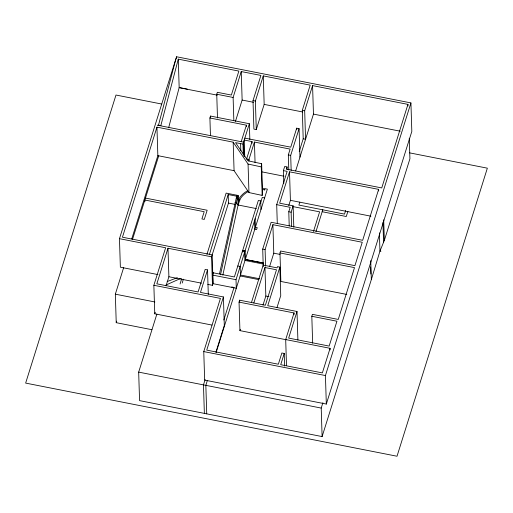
<?xml version="1.0" encoding="UTF-8"?>
<svg xmlns="http://www.w3.org/2000/svg" width="513" height="513" viewBox="0 0 513 513"><rect width="100%" height="100%" fill="white"/><g stroke="black" fill="none" stroke-linecap="round" stroke-linejoin="round"><path stroke-width="0.77" d="M207.797 284.401L212.465 285.324L213.068 283.394L212.177 254.884L122.44 237.211L156.952 127.147L233.178 142.165L234.075 170.669L248.959 192.561L262.162 195.415L261.264 166.905L261.649 163.73L247.875 160.761L235.55 142.627L242.963 144.089L243.284 154.381M262.162 195.415L262.541 192.234L261.649 163.73M219.5 273.814L236.673 196.216L236.749 198.544M220.494 274.821L236.192 202.75L238.141 195.472L226.137 193.106L206.957 254.281M222.828 275.135L238.103 204.995L240.328 198.781A23.553 19.128 -1.8 0 1 248.106 191.612M175.959 58.694L158.511 125.127L160.832 125.582L178.28 59.149L238.872 71.083L231.357 95.065L217.345 92.302L216.743 94.232L217.486 117.99M168.63 127.827L179.172 87.55L187.322 89.153M180.076 283.984L181.711 278.63M182.224 283.022L183.391 279.194M119.465 238.68L176.562 56.763L410.926 102.921L411.824 131.431L326.326 404.058L204.661 380.095L203.764 351.591L220.443 298.406L153.862 285.292L165.628 247.766L119.465 238.68L120.363 267.183L157.921 274.583M131.726 238.968L157.85 155.657L156.952 127.147M151.886 329.699L116.227 322.677L115.335 294.167L123.665 267.594M132.476 239.5L158.729 155.785M116.227 322.677L116.701 321.157M212.465 285.324L211.568 256.814L167.995 248.234L156.831 283.83L198.095 291.955L205.162 269.428L207.528 269.889L208.297 294.436M210.452 135.413L209.907 117.996L210.51 116.066L249.35 123.716L249.85 139.549M211.94 325.062L154.759 313.802L155.227 312.302M370.739 260.585L371.335 279.591L322.106 436.576L139.568 400.627L138.67 372.117L156.875 314.065M166.045 285.831L168.892 276.744L167.995 248.234M233.838 120.42L233.114 97.457L241.238 71.551L260.905 75.424L253.012 100.586L253.909 129.096L256.276 129.558L264.169 104.395L263.272 75.892L310.198 85.132L302.311 110.295L303.202 138.805L299.233 151.47M235.448 121.395L242.136 100.054L241.238 71.551M241.2 141.691L246.381 125.178L209.907 117.996M256.276 129.558L255.384 101.055L263.272 75.892M242.963 144.089L249.35 123.716M209.31 254.788L228.202 194.542L237.833 196.441L238.103 204.995L256.34 208.586M207.528 269.889L200.461 292.423L223.411 296.944L224.309 325.447L215.973 352.04M211.568 256.814L228.471 203.097L228.202 194.542M244.746 156.683L244.226 140.055L252.05 141.594L246.618 158.915L248.985 159.383L249.036 160.96M236.602 196.197L236.884 195.286M213.395 272.826L234.364 276.956L258.347 200.48L260.713 200.949L236.018 279.7L236.288 288.248L212.953 283.657L212.683 275.103L213.491 272.525M248.51 160.902L254.416 142.063L290.14 149.097L288.325 154.9L288.793 169.944M238.539 199.679L238.596 199.493A24.752 20.097 -1.8 0 1 247.433 190.81M212.953 283.657L213.068 283.285M223.411 296.944L206.733 350.129L278.341 364.23L281.868 352.995L284.234 353.457L284.632 366.128M205.136 379.569L203.469 384.885L204.366 413.388M223.828 319.971L234.031 287.44M260.431 203.244L262.246 197.46L264.612 197.922M207.278 380.761L205.841 385.346L206.733 413.856M216.146 352.476L267.369 189.137L265.003 188.675L264.612 189.906L263.528 189.688A15.948 12.953 -1.8 0 0 262.701 189.47M286.286 339.76L239.937 330.629L239.045 302.119L239.648 300.195L265.368 305.254L276.488 269.787L264.945 267.517L253.826 302.984M283.792 183.288L283.394 170.617L284.689 166.475L287.062 166.943L287.133 169.322M299.97 157.151L299.073 128.641L296.7 128.173L290.749 147.167L244.829 138.125M287.062 166.943L286.369 169.155L381.749 187.938L407.95 104.383L312.571 85.6L304.677 110.763L305.575 139.267L303.202 138.805M291.166 170.412L290.691 155.368L299.073 128.641M263.233 266.702L262.72 249.087L271.127 222.276L362.659 240.302L378.632 189.374L289.512 171.823L279.668 203.199L293.135 205.848L293.808 227.227M277.296 223.668L276.699 204.661L287.139 171.355L283.394 170.617M265.606 266.183L265.086 249.555L272.89 224.668L362.255 242.271L354.919 265.657L280.573 251.011L279.97 252.941L280.861 281.451L346.775 294.43M239.937 330.629L240.34 329.34M251.46 302.516L263.188 265.118L277.091 267.857L277.475 266.645L279.841 267.113L280.739 295.623L276.937 307.736M295.655 170.893L313.462 114.104L312.571 85.6M269.53 266.747L273.782 253.178L272.89 224.668M288.768 205.559L290.403 200.326L289.512 171.823M289.223 225.989L288.774 211.734L290.159 207.31L276.699 204.661M291.589 226.451L291.14 212.202L293.135 205.848M263.002 305.075L265.843 296.02L264.945 267.517M299.816 202.128L298.893 205.078L344.512 214.113L345.704 210.368M279.841 267.113L267.735 305.722L297.008 311.487L297.899 339.997M313.475 231.472L319.625 211.85L292.718 206.553M315.976 231.517L322.786 209.785L322.183 211.715L346.269 216.512L347.878 211.439M286.51 365.692L285.69 339.561L294.032 312.949L239.045 302.119M297.008 311.487L288.659 338.099L329.147 346.076L336.945 321.221L311.814 316.271L312.423 314.347L338.266 319.432L354.509 267.626L279.97 252.941M284.234 353.457L280.714 364.698L322.363 372.9L330.077 348.308L285.69 339.561M326.326 404.058L325.428 375.554L410.926 102.921M322.106 436.576L321.215 408.072L322.882 402.737M371.335 279.591L379.947 251.133L384.34 240.373L409.919 158.812L409.271 138.221M264.387 189.951L264.817 189.06A17.134 13.915 -1.8 0 0 263.041 188.56M165.975 285.042L180.493 278.514M167.142 281.547L177.383 277.706M160.832 125.582L157.562 125.223L243.566 142.159L244.015 156.414M253.012 100.586L255.384 101.055M302.311 110.295L304.677 110.763M216.743 94.232L233.114 97.457M217.243 95.155L179.172 87.659L178.28 59.149M242.136 100.054L253.48 102.292M264.169 104.395L302.49 111.943M313.462 114.104L400.249 131.2M161.524 104.004L115.983 95.033L25.65 383.096L397.017 456.237L487.35 168.174L409.624 152.868M288.325 154.9L290.691 155.368M233.178 142.165L248.061 164.051L261.264 166.905M261.527 171.791L284.048 176.228M157.85 155.657L234.075 170.669M290.403 200.326L370.925 216.185M238.596 199.493L239.783 199.724M238.462 199.666L239.699 199.91M288.774 211.734L291.14 212.202M235.031 202.526L236.192 202.75L238.103 204.995M228.471 203.097L235.339 204.45M145.461 198.089L207.156 210.24L204.283 219.404L201.917 218.942L204.187 211.702L144.858 200.019L144.903 201.603M380.915 251.299L379.953 251.114L379.383 232.902M262.72 249.087L265.086 249.555M273.782 253.178L280.053 254.41M242.668 250.491L245.034 250.953M242.367 251.434L244.733 251.902L245.002 260.457L263.387 264.073M245.317 259.45L263.252 262.983M263.278 263.047L245.304 259.507L245.054 250.895L242.681 250.434L242.732 251.986M237.808 265.978L240.174 266.439L240.443 274.994L259.597 278.764M240.148 275.943L258.905 279.636M212.683 275.103L236.018 279.7M231.696 286.979L233.255 287.286M168.892 276.744L201.571 283.176M265.843 296.02L268.921 296.629M115.335 294.167L154.868 301.958M203.764 351.591L325.428 375.554M138.67 372.117L321.215 408.072M407.95 104.383L408.002 105.967M383.692 219.782L384.34 240.373M382.948 222.469L383.57 242.264M378.632 189.374L378.677 190.958M370.642 266.863L370.867 273.993M330.077 348.308L330.122 349.892M311.814 316.271L312.661 343.197M296.7 128.173L296.751 129.757M294.032 312.949L294.084 314.533M260.713 200.949L260.982 209.503M254.416 142.063L255.064 162.653M255.147 218.698L255.416 227.246L257.231 227.605L256.628 229.535L254.814 229.176L254.544 220.622M252.05 141.594L252.101 143.178M248.061 164.051L248.959 192.561M246.381 125.178L246.426 126.762M240.597 143.621L240.815 150.751M238.141 195.472L238.41 204.02M239.648 300.195L239.699 301.779M210.51 116.066L210.561 117.65M176.562 56.763L176.613 58.341M153.862 285.292L154.759 313.802"/></g></svg>
